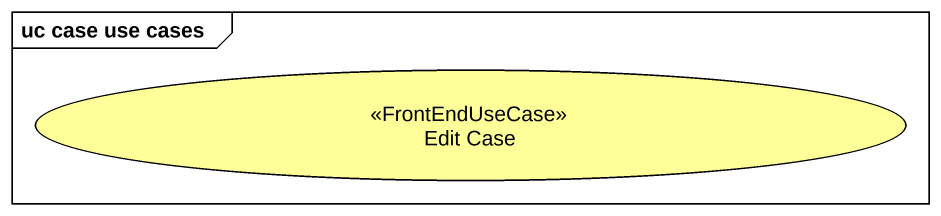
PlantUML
@startuml
mainframe uc case use cases
usecase "Edit Case" as Edit_Case <<FrontEndUseCase>> #FFFF99
@enduml
